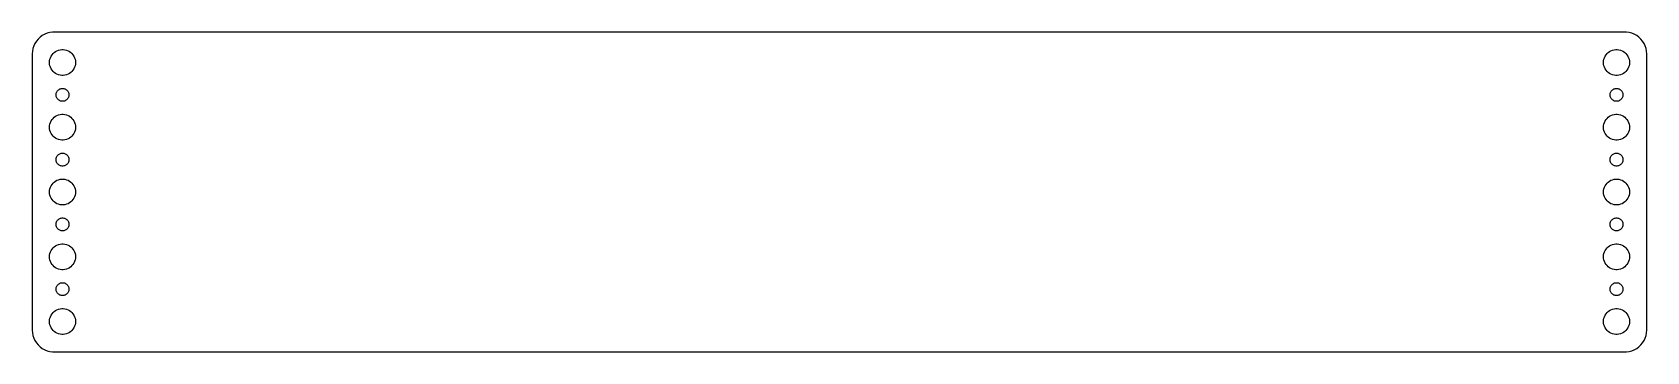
# Model space of a CAD drawing. Header units: metres. Extents: x -187 to 187, y -37 to 37.
import ezdxf

# ---------------------------------------------------------------- set-up
doc = ezdxf.new("R2010")
doc.units = ezdxf.units.M

msp = doc.modelspace()

# ---------------------------------------------------------------- linework, layer by layer
for p, q in [((-186.649, 33.8406), (-186.843, 33.2434)), ((-186.382, 34.4088), (-186.649, 33.8406)), ((-186.045, 34.9389), (-186.382, 34.4088)), ((-185.645, 35.4227), (-186.045, 34.9389)), ((-185.187, 35.8526), (-185.645, 35.4227)), ((-184.679, 36.2216), (-185.187, 35.8526)), ((-184.129, 36.5241), (-184.679, 36.2216)), ((-183.545, 36.7553), (-184.129, 36.5241)), ((-182.937, 36.9114), (-183.545, 36.7553)), ((-182.314, 36.9901), (-182.937, 36.9114)), ((182.314, 36.9901), (-182.314, 36.9901)), ((182.937, 36.9114), (182.314, 36.9901)), ((183.545, 36.7553), (182.937, 36.9114)), ((184.129, 36.5241), (183.545, 36.7553)), ((184.679, 36.2216), (184.129, 36.5241)), ((185.187, 35.8526), (184.679, 36.2216)), ((185.645, 35.4227), (185.187, 35.8526)), ((186.045, 34.9389), (185.645, 35.4227)), ((186.382, 34.4088), (186.045, 34.9389)), ((186.649, 33.8406), (186.382, 34.4088)), ((186.843, 33.2434), (186.649, 33.8406)), ((-186.961, 32.6267), (-187, 32)), ((-187, 32), (-187, -32)), ((-186.843, 33.2434), (-186.961, 32.6267)), ((-183, 30), (-182.976, 30.376)), ((-182.976, 29.624), (-183, 30)), ((-182.976, 30.376), (-182.906, 30.7461)), ((-182.906, 30.7461), (-182.789, 31.1044)), ((-182.789, 31.1044), (-182.629, 31.4453)), ((-182.629, 31.4453), (-182.427, 31.7634)), ((-182.427, 31.7634), (-182.187, 32.0536)), ((-182.187, 32.0536), (-181.912, 32.3115)), ((-181.912, 32.3115), (-181.607, 32.533)), ((-181.607, 32.533), (-181.277, 32.7145)), ((-181.277, 32.7145), (-180.927, 32.8532)), ((-180.927, 32.8532), (-180.562, 32.9469)), ((-180.562, 32.9469), (-180.188, 32.9941)), ((-180.188, 32.9941), (-179.812, 32.9941)), ((-179.812, 32.9941), (-179.438, 32.9469)), ((-179.438, 32.9469), (-179.073, 32.8532)), ((-179.073, 32.8532), (-178.723, 32.7145)), ((-178.723, 32.7145), (-178.393, 32.533)), ((-178.393, 32.533), (-178.088, 32.3115)), ((-178.088, 32.3115), (-177.813, 32.0536)), ((-177.813, 32.0536), (-177.573, 31.7634)), ((-177.573, 31.7634), (-177.371, 31.4453)), ((-177.371, 31.4453), (-177.211, 31.1044)), ((-177.211, 31.1044), (-177.094, 30.7461)), ((-177.094, 30.7461), (-177.024, 30.376)), ((-177.024, 30.376), (-177, 30)), ((-177, 30), (-177.024, 29.624)), ((177, 30), (177.024, 30.376)), ((177.024, 29.624), (177, 30)), ((177.024, 30.376), (177.094, 30.7461)), ((177.094, 30.7461), (177.211, 31.1044)), ((177.211, 31.1044), (177.371, 31.4453)), ((177.371, 31.4453), (177.573, 31.7634)), ((177.573, 31.7634), (177.813, 32.0536)), ((177.813, 32.0536), (178.088, 32.3115)), ((178.088, 32.3115), (178.393, 32.533)), ((178.393, 32.533), (178.723, 32.7145)), ((178.723, 32.7145), (179.073, 32.8532)), ((179.073, 32.8532), (179.438, 32.9469)), ((179.438, 32.9469), (179.812, 32.9941)), ((179.812, 32.9941), (180.188, 32.9941)), ((180.188, 32.9941), (180.562, 32.9469)), ((180.562, 32.9469), (180.927, 32.8532)), ((180.927, 32.8532), (181.277, 32.7145)), ((181.277, 32.7145), (181.607, 32.533)), ((181.607, 32.533), (181.912, 32.3115)), ((181.912, 32.3115), (182.187, 32.0536)), ((182.187, 32.0536), (182.427, 31.7634)), ((182.427, 31.7634), (182.629, 31.4453)), ((182.629, 31.4453), (182.789, 31.1044)), ((182.789, 31.1044), (182.906, 30.7461)), ((182.906, 30.7461), (182.976, 30.376)), ((182.976, 30.376), (183, 30)), ((183, 30), (182.976, 29.624)), ((186.961, 32.6267), (186.843, 33.2434)), ((187, 32), (186.961, 32.6267)), ((187, -32), (187, 32)), ((-182.906, 29.2539), (-182.976, 29.624)), ((-182.789, 28.8956), (-182.906, 29.2539)), ((-182.629, 28.5547), (-182.789, 28.8956)), ((-182.427, 28.2366), (-182.629, 28.5547)), ((-182.187, 27.9464), (-182.427, 28.2366)), ((-181.912, 27.6884), (-182.187, 27.9464)), ((-181.607, 27.467), (-181.912, 27.6884)), ((-181.277, 27.2855), (-181.607, 27.467)), ((-180.927, 27.1468), (-181.277, 27.2855)), ((-180.562, 27.0531), (-180.927, 27.1468)), ((-180.188, 27.0059), (-180.562, 27.0531)), ((-179.812, 27.0059), (-180.188, 27.0059)), ((-179.438, 27.0531), (-179.812, 27.0059)), ((-179.073, 27.1468), (-179.438, 27.0531)), ((-178.723, 27.2855), (-179.073, 27.1468)), ((-178.393, 27.467), (-178.723, 27.2855)), ((-178.088, 27.6884), (-178.393, 27.467)), ((-177.813, 27.9464), (-178.088, 27.6884)), ((-177.573, 28.2366), (-177.813, 27.9464)), ((-177.371, 28.5547), (-177.573, 28.2366)), ((-177.211, 28.8956), (-177.371, 28.5547)), ((-177.094, 29.2539), (-177.211, 28.8956)), ((-177.024, 29.624), (-177.094, 29.2539)), ((177.094, 29.2539), (177.024, 29.624)), ((177.211, 28.8956), (177.094, 29.2539)), ((177.371, 28.5547), (177.211, 28.8956)), ((177.573, 28.2366), (177.371, 28.5547)), ((177.813, 27.9464), (177.573, 28.2366)), ((178.088, 27.6884), (177.813, 27.9464)), ((178.393, 27.467), (178.088, 27.6884)), ((178.723, 27.2855), (178.393, 27.467)), ((179.073, 27.1468), (178.723, 27.2855)), ((179.438, 27.0531), (179.073, 27.1468)), ((179.812, 27.0059), (179.438, 27.0531)), ((180.188, 27.0059), (179.812, 27.0059)), ((180.562, 27.0531), (180.188, 27.0059)), ((180.927, 27.1468), (180.562, 27.0531)), ((181.277, 27.2855), (180.927, 27.1468)), ((181.607, 27.467), (181.277, 27.2855)), ((181.912, 27.6884), (181.607, 27.467)), ((182.187, 27.9464), (181.912, 27.6884)), ((182.427, 28.2366), (182.187, 27.9464)), ((182.629, 28.5547), (182.427, 28.2366)), ((182.789, 28.8956), (182.629, 28.5547)), ((182.906, 29.2539), (182.789, 28.8956)), ((182.976, 29.624), (182.906, 29.2539)), ((-181.5, 22.5), (-181.488, 22.688)), ((-181.488, 22.312), (-181.5, 22.5)), ((-181.488, 22.688), (-181.453, 22.873)), ((-181.453, 22.873), (-181.395, 23.0522)), ((-181.395, 23.0522), (-181.314, 23.2226)), ((-181.314, 23.2226), (-181.214, 23.3817)), ((-181.214, 23.3817), (-181.093, 23.5268)), ((-181.093, 23.5268), (-180.956, 23.6558)), ((-180.956, 23.6558), (-180.804, 23.7665)), ((-180.804, 23.7665), (-180.639, 23.8572)), ((-180.639, 23.8572), (-180.464, 23.9266)), ((-180.464, 23.9266), (-180.281, 23.9734)), ((-180.281, 23.9734), (-180.094, 23.997)), ((-180.094, 23.997), (-179.906, 23.997)), ((-179.906, 23.997), (-179.719, 23.9734)), ((-179.719, 23.9734), (-179.536, 23.9266)), ((-179.536, 23.9266), (-179.361, 23.8572)), ((-179.361, 23.8572), (-179.196, 23.7665)), ((-179.196, 23.7665), (-179.044, 23.6558)), ((-179.044, 23.6558), (-178.907, 23.5268)), ((-178.907, 23.5268), (-178.786, 23.3817)), ((-178.786, 23.3817), (-178.686, 23.2226)), ((-178.686, 23.2226), (-178.605, 23.0522)), ((-178.605, 23.0522), (-178.547, 22.873)), ((-178.547, 22.873), (-178.512, 22.688)), ((-178.512, 22.688), (-178.5, 22.5)), ((-178.5, 22.5), (-178.512, 22.312)), ((178.5, 22.5), (178.512, 22.688)), ((178.512, 22.312), (178.5, 22.5)), ((178.512, 22.688), (178.547, 22.873)), ((178.547, 22.873), (178.605, 23.0522)), ((178.605, 23.0522), (178.686, 23.2226)), ((178.686, 23.2226), (178.786, 23.3817)), ((178.786, 23.3817), (178.907, 23.5268)), ((178.907, 23.5268), (179.044, 23.6558)), ((179.044, 23.6558), (179.196, 23.7665)), ((179.196, 23.7665), (179.361, 23.8572)), ((179.361, 23.8572), (179.536, 23.9266)), ((179.536, 23.9266), (179.719, 23.9734)), ((179.719, 23.9734), (179.906, 23.997)), ((179.906, 23.997), (180.094, 23.997)), ((180.094, 23.997), (180.281, 23.9734)), ((180.281, 23.9734), (180.464, 23.9266)), ((180.464, 23.9266), (180.639, 23.8572)), ((180.639, 23.8572), (180.804, 23.7665)), ((180.804, 23.7665), (180.956, 23.6558)), ((180.956, 23.6558), (181.093, 23.5268)), ((181.093, 23.5268), (181.214, 23.3817)), ((181.214, 23.3817), (181.314, 23.2226)), ((181.314, 23.2226), (181.395, 23.0522)), ((181.395, 23.0522), (181.453, 22.873)), ((181.453, 22.873), (181.488, 22.688)), ((181.488, 22.688), (181.5, 22.5)), ((181.5, 22.5), (181.488, 22.312)), ((-181.453, 22.127), (-181.488, 22.312)), ((-181.395, 21.9478), (-181.453, 22.127)), ((-181.314, 21.7774), (-181.395, 21.9478)), ((-181.214, 21.6183), (-181.314, 21.7774)), ((-181.093, 21.4732), (-181.214, 21.6183)), ((-180.956, 21.3442), (-181.093, 21.4732)), ((-180.804, 21.2335), (-180.956, 21.3442)), ((-180.639, 21.1427), (-180.804, 21.2335)), ((-180.464, 21.0734), (-180.639, 21.1427)), ((-180.281, 21.0266), (-180.464, 21.0734)), ((-180.094, 21.003), (-180.281, 21.0266)), ((-179.906, 21.003), (-180.094, 21.003)), ((-179.719, 21.0266), (-179.906, 21.003)), ((-179.536, 21.0734), (-179.719, 21.0266)), ((-179.361, 21.1427), (-179.536, 21.0734)), ((-179.196, 21.2335), (-179.361, 21.1427)), ((-179.044, 21.3442), (-179.196, 21.2335)), ((-178.907, 21.4732), (-179.044, 21.3442)), ((-178.786, 21.6183), (-178.907, 21.4732)), ((-178.686, 21.7774), (-178.786, 21.6183)), ((-178.605, 21.9478), (-178.686, 21.7774)), ((-178.547, 22.127), (-178.605, 21.9478)), ((-178.512, 22.312), (-178.547, 22.127)), ((178.547, 22.127), (178.512, 22.312)), ((178.605, 21.9478), (178.547, 22.127)), ((178.686, 21.7774), (178.605, 21.9478)), ((178.786, 21.6183), (178.686, 21.7774)), ((178.907, 21.4732), (178.786, 21.6183)), ((179.044, 21.3442), (178.907, 21.4732)), ((179.196, 21.2335), (179.044, 21.3442)), ((179.361, 21.1427), (179.196, 21.2335)), ((179.536, 21.0734), (179.361, 21.1427)), ((179.719, 21.0266), (179.536, 21.0734)), ((179.906, 21.003), (179.719, 21.0266)), ((180.094, 21.003), (179.906, 21.003)), ((180.281, 21.0266), (180.094, 21.003)), ((180.464, 21.0734), (180.281, 21.0266)), ((180.639, 21.1427), (180.464, 21.0734)), ((180.804, 21.2335), (180.639, 21.1427)), ((180.956, 21.3442), (180.804, 21.2335)), ((181.093, 21.4732), (180.956, 21.3442)), ((181.214, 21.6183), (181.093, 21.4732)), ((181.314, 21.7774), (181.214, 21.6183)), ((181.395, 21.9478), (181.314, 21.7774)), ((181.453, 22.127), (181.395, 21.9478)), ((181.488, 22.312), (181.453, 22.127)), ((-183, 15), (-182.976, 15.376)), ((-182.976, 14.624), (-183, 15)), ((-182.976, 15.376), (-182.906, 15.7461)), ((-182.906, 15.7461), (-182.789, 16.1044)), ((-182.789, 16.1044), (-182.629, 16.4453)), ((-182.629, 16.4453), (-182.427, 16.7634)), ((-182.427, 16.7634), (-182.187, 17.0536)), ((-182.187, 17.0536), (-181.912, 17.3115)), ((-181.912, 17.3115), (-181.607, 17.533)), ((-181.607, 17.533), (-181.277, 17.7145)), ((-181.277, 17.7145), (-180.927, 17.8532)), ((-180.927, 17.8532), (-180.562, 17.9469)), ((-180.562, 17.9469), (-180.188, 17.9941)), ((-180.188, 17.9941), (-179.812, 17.9941)), ((-179.812, 17.9941), (-179.438, 17.9469)), ((-179.438, 17.9469), (-179.073, 17.8532)), ((-179.073, 17.8532), (-178.723, 17.7145)), ((-178.723, 17.7145), (-178.393, 17.533)), ((-178.393, 17.533), (-178.088, 17.3115)), ((-178.088, 17.3115), (-177.813, 17.0536)), ((-177.813, 17.0536), (-177.573, 16.7634)), ((-177.573, 16.7634), (-177.371, 16.4453)), ((-177.371, 16.4453), (-177.211, 16.1044)), ((-177.211, 16.1044), (-177.094, 15.7461)), ((-177.094, 15.7461), (-177.024, 15.376)), ((-177.024, 15.376), (-177, 15)), ((-177, 15), (-177.024, 14.624)), ((177, 15), (177.024, 15.376)), ((177.024, 14.624), (177, 15)), ((177.024, 15.376), (177.094, 15.7461)), ((177.094, 15.7461), (177.211, 16.1044)), ((177.211, 16.1044), (177.371, 16.4453)), ((177.371, 16.4453), (177.573, 16.7634)), ((177.573, 16.7634), (177.813, 17.0536)), ((177.813, 17.0536), (178.088, 17.3115)), ((178.088, 17.3115), (178.393, 17.533)), ((178.393, 17.533), (178.723, 17.7145)), ((178.723, 17.7145), (179.073, 17.8532)), ((179.073, 17.8532), (179.438, 17.9469)), ((179.438, 17.9469), (179.812, 17.9941)), ((179.812, 17.9941), (180.188, 17.9941)), ((180.188, 17.9941), (180.562, 17.9469)), ((180.562, 17.9469), (180.927, 17.8532)), ((180.927, 17.8532), (181.277, 17.7145)), ((181.277, 17.7145), (181.607, 17.533)), ((181.607, 17.533), (181.912, 17.3115)), ((181.912, 17.3115), (182.187, 17.0536)), ((182.187, 17.0536), (182.427, 16.7634)), ((182.427, 16.7634), (182.629, 16.4453)), ((182.629, 16.4453), (182.789, 16.1044)), ((182.789, 16.1044), (182.906, 15.7461)), ((182.906, 15.7461), (182.976, 15.376)), ((182.976, 15.376), (183, 15)), ((183, 15), (182.976, 14.624)), ((-182.906, 14.2539), (-182.976, 14.624)), ((-182.789, 13.8956), (-182.906, 14.2539)), ((-182.629, 13.5547), (-182.789, 13.8956)), ((-182.427, 13.2366), (-182.629, 13.5547)), ((-182.187, 12.9464), (-182.427, 13.2366)), ((-181.912, 12.6884), (-182.187, 12.9464)), ((-181.607, 12.467), (-181.912, 12.6884)), ((-181.277, 12.2855), (-181.607, 12.467)), ((-180.927, 12.1468), (-181.277, 12.2855)), ((-180.562, 12.0531), (-180.927, 12.1468)), ((-180.188, 12.0059), (-180.562, 12.0531)), ((-179.812, 12.0059), (-180.188, 12.0059)), ((-179.438, 12.0531), (-179.812, 12.0059)), ((-179.073, 12.1468), (-179.438, 12.0531)), ((-178.723, 12.2855), (-179.073, 12.1468)), ((-178.393, 12.467), (-178.723, 12.2855)), ((-178.088, 12.6884), (-178.393, 12.467)), ((-177.813, 12.9464), (-178.088, 12.6884)), ((-177.573, 13.2366), (-177.813, 12.9464)), ((-177.371, 13.5547), (-177.573, 13.2366)), ((-177.211, 13.8956), (-177.371, 13.5547)), ((-177.094, 14.2539), (-177.211, 13.8956)), ((-177.024, 14.624), (-177.094, 14.2539)), ((177.094, 14.2539), (177.024, 14.624)), ((177.211, 13.8956), (177.094, 14.2539)), ((177.371, 13.5547), (177.211, 13.8956)), ((177.573, 13.2366), (177.371, 13.5547)), ((177.813, 12.9464), (177.573, 13.2366)), ((178.088, 12.6884), (177.813, 12.9464)), ((178.393, 12.467), (178.088, 12.6884)), ((178.723, 12.2855), (178.393, 12.467)), ((179.073, 12.1468), (178.723, 12.2855)), ((179.438, 12.0531), (179.073, 12.1468)), ((179.812, 12.0059), (179.438, 12.0531)), ((180.188, 12.0059), (179.812, 12.0059)), ((180.562, 12.0531), (180.188, 12.0059)), ((180.927, 12.1468), (180.562, 12.0531)), ((181.277, 12.2855), (180.927, 12.1468)), ((181.607, 12.467), (181.277, 12.2855)), ((181.912, 12.6884), (181.607, 12.467)), ((182.187, 12.9464), (181.912, 12.6884)), ((182.427, 13.2366), (182.187, 12.9464)), ((182.629, 13.5547), (182.427, 13.2366)), ((182.789, 13.8956), (182.629, 13.5547)), ((182.906, 14.2539), (182.789, 13.8956)), ((182.976, 14.624), (182.906, 14.2539)), ((-181.5, 7.5), (-181.488, 7.68799)), ((-181.488, 7.312), (-181.5, 7.5)), ((-181.488, 7.68799), (-181.453, 7.87303)), ((-181.453, 7.87303), (-181.395, 8.05219)), ((-181.395, 8.05219), (-181.314, 8.22263)), ((-181.314, 8.22263), (-181.214, 8.38167)), ((-181.214, 8.38167), (-181.093, 8.52681)), ((-181.093, 8.52681), (-180.956, 8.65576)), ((-180.956, 8.65576), (-180.804, 8.76648)), ((-180.804, 8.76648), (-180.639, 8.85724)), ((-180.639, 8.85724), (-180.464, 8.92657)), ((-180.464, 8.92657), (-180.281, 8.97342)), ((-180.281, 8.97342), (-180.094, 8.99704)), ((-180.094, 8.99704), (-179.906, 8.99704)), ((-179.906, 8.99704), (-179.719, 8.97342)), ((-179.719, 8.97342), (-179.536, 8.92657)), ((-179.536, 8.92657), (-179.361, 8.85724)), ((-179.361, 8.85724), (-179.196, 8.76648)), ((-179.196, 8.76648), (-179.044, 8.65576)), ((-179.044, 8.65576), (-178.907, 8.52681)), ((-178.907, 8.52681), (-178.786, 8.38167)), ((-178.786, 8.38167), (-178.686, 8.22263)), ((-178.686, 8.22263), (-178.605, 8.05219)), ((-178.605, 8.05219), (-178.547, 7.87303)), ((-178.547, 7.87303), (-178.512, 7.68799)), ((-178.512, 7.68799), (-178.5, 7.5)), ((-178.5, 7.5), (-178.512, 7.312)), ((178.5, 7.5), (178.512, 7.68799)), ((178.512, 7.312), (178.5, 7.5)), ((178.512, 7.68799), (178.547, 7.87303)), ((178.547, 7.87303), (178.605, 8.05219)), ((178.605, 8.05219), (178.686, 8.22263)), ((178.686, 8.22263), (178.786, 8.38167)), ((178.786, 8.38167), (178.907, 8.52681)), ((178.907, 8.52681), (179.044, 8.65576)), ((179.044, 8.65576), (179.196, 8.76648)), ((179.196, 8.76648), (179.361, 8.85724)), ((179.361, 8.85724), (179.536, 8.92657)), ((179.536, 8.92657), (179.719, 8.97342)), ((179.719, 8.97342), (179.906, 8.99704)), ((179.906, 8.99704), (180.094, 8.99704)), ((180.094, 8.99704), (180.281, 8.97342)), ((180.281, 8.97342), (180.464, 8.92657)), ((180.464, 8.92657), (180.639, 8.85724)), ((180.639, 8.85724), (180.804, 8.76648)), ((180.804, 8.76648), (180.956, 8.65576)), ((180.956, 8.65576), (181.093, 8.52681)), ((181.093, 8.52681), (181.214, 8.38167)), ((181.214, 8.38167), (181.314, 8.22263)), ((181.314, 8.22263), (181.395, 8.05219)), ((181.395, 8.05219), (181.453, 7.87303)), ((181.453, 7.87303), (181.488, 7.68799)), ((181.488, 7.68799), (181.5, 7.5)), ((181.5, 7.5), (181.488, 7.312)), ((-181.453, 7.12695), (-181.488, 7.312)), ((-181.395, 6.9478), (-181.453, 7.12695)), ((-181.314, 6.77736), (-181.395, 6.9478)), ((-181.214, 6.61832), (-181.314, 6.77736)), ((-181.093, 6.47318), (-181.214, 6.61832)), ((-180.956, 6.34422), (-181.093, 6.47318)), ((-180.804, 6.23351), (-180.956, 6.34422)), ((-180.639, 6.14275), (-180.804, 6.23351)), ((-180.464, 6.07341), (-180.639, 6.14275)), ((-180.281, 6.02657), (-180.464, 6.07341)), ((-180.094, 6.00294), (-180.281, 6.02657)), ((-179.906, 6.00294), (-180.094, 6.00294)), ((-179.719, 6.02657), (-179.906, 6.00294)), ((-179.536, 6.07341), (-179.719, 6.02657)), ((-179.361, 6.14275), (-179.536, 6.07341)), ((-179.196, 6.23351), (-179.361, 6.14275)), ((-179.044, 6.34422), (-179.196, 6.23351)), ((-178.907, 6.47318), (-179.044, 6.34422)), ((-178.786, 6.61832), (-178.907, 6.47318)), ((-178.686, 6.77736), (-178.786, 6.61832)), ((-178.605, 6.9478), (-178.686, 6.77736)), ((-178.547, 7.12695), (-178.605, 6.9478)), ((-178.512, 7.312), (-178.547, 7.12695)), ((178.547, 7.12695), (178.512, 7.312)), ((178.605, 6.9478), (178.547, 7.12695)), ((178.686, 6.77736), (178.605, 6.9478)), ((178.786, 6.61832), (178.686, 6.77736)), ((178.907, 6.47318), (178.786, 6.61832)), ((179.044, 6.34422), (178.907, 6.47318)), ((179.196, 6.23351), (179.044, 6.34422)), ((179.361, 6.14275), (179.196, 6.23351)), ((179.536, 6.07341), (179.361, 6.14275)), ((179.719, 6.02657), (179.536, 6.07341)), ((179.906, 6.00294), (179.719, 6.02657)), ((180.094, 6.00294), (179.906, 6.00294)), ((180.281, 6.02657), (180.094, 6.00294)), ((180.464, 6.07341), (180.281, 6.02657)), ((180.639, 6.14275), (180.464, 6.07341)), ((180.804, 6.23351), (180.639, 6.14275)), ((180.956, 6.34422), (180.804, 6.23351)), ((181.093, 6.47318), (180.956, 6.34422)), ((181.214, 6.61832), (181.093, 6.47318)), ((181.314, 6.77736), (181.214, 6.61832)), ((181.395, 6.9478), (181.314, 6.77736)), ((181.453, 7.12695), (181.395, 6.9478)), ((181.488, 7.312), (181.453, 7.12695)), ((-183, 0), (-182.976, 0.37599)), ((-182.976, -0.37599), (-183, 0)), ((-182.976, 0.37599), (-182.906, 0.74606)), ((-182.906, 0.74606), (-182.789, 1.10437)), ((-182.789, 1.10437), (-182.629, 1.44525)), ((-182.629, 1.44525), (-182.427, 1.76335)), ((-182.427, 1.76335), (-182.187, 2.05363)), ((-182.187, 2.05363), (-181.912, 2.31154)), ((-181.912, 2.31154), (-181.607, 2.53297)), ((-181.607, 2.53297), (-181.277, 2.71448)), ((-181.277, 2.71448), (-180.927, 2.85316)), ((-180.927, 2.85316), (-180.562, 2.94685)), ((-180.562, 2.94685), (-180.188, 2.99408)), ((-180.188, 2.99408), (-179.812, 2.99408)), ((-179.812, 2.99408), (-179.438, 2.94685)), ((-179.438, 2.94685), (-179.073, 2.85316)), ((-179.073, 2.85316), (-178.723, 2.71448)), ((-178.723, 2.71448), (-178.393, 2.53297)), ((-178.393, 2.53297), (-178.088, 2.31154)), ((-178.088, 2.31154), (-177.813, 2.05363)), ((-177.813, 2.05363), (-177.573, 1.76335)), ((-177.573, 1.76335), (-177.371, 1.44525)), ((-177.371, 1.44525), (-177.211, 1.10437)), ((-177.211, 1.10437), (-177.094, 0.74606)), ((-177.094, 0.74606), (-177.024, 0.37599)), ((-177.024, 0.37599), (-177, 0)), ((-177, 0), (-177.024, -0.37599)), ((177, 0), (177.024, 0.37599)), ((177.024, -0.37599), (177, 0)), ((177.024, 0.37599), (177.094, 0.74606)), ((177.094, 0.74606), (177.211, 1.10437)), ((177.211, 1.10437), (177.371, 1.44525)), ((177.371, 1.44525), (177.573, 1.76335)), ((177.573, 1.76335), (177.813, 2.05363)), ((177.813, 2.05363), (178.088, 2.31154)), ((178.088, 2.31154), (178.393, 2.53297)), ((178.393, 2.53297), (178.723, 2.71448)), ((178.723, 2.71448), (179.073, 2.85316)), ((179.073, 2.85316), (179.438, 2.94685)), ((179.438, 2.94685), (179.812, 2.99408)), ((179.812, 2.99408), (180.188, 2.99408)), ((180.188, 2.99408), (180.562, 2.94685)), ((180.562, 2.94685), (180.927, 2.85316)), ((180.927, 2.85316), (181.277, 2.71448)), ((181.277, 2.71448), (181.607, 2.53297)), ((181.607, 2.53297), (181.912, 2.31154)), ((181.912, 2.31154), (182.187, 2.05363)), ((182.187, 2.05363), (182.427, 1.76335)), ((182.427, 1.76335), (182.629, 1.44525)), ((182.629, 1.44525), (182.789, 1.10437)), ((182.789, 1.10437), (182.906, 0.74606)), ((182.906, 0.74606), (182.976, 0.37599)), ((182.976, 0.37599), (183, 0)), ((183, 0), (182.976, -0.37599)), ((-182.906, -0.74606), (-182.976, -0.37599)), ((-182.789, -1.10437), (-182.906, -0.74606)), ((-182.629, -1.44525), (-182.789, -1.10437)), ((-182.427, -1.76335), (-182.629, -1.44525)), ((-182.187, -2.05363), (-182.427, -1.76335)), ((-181.912, -2.31154), (-182.187, -2.05363)), ((-181.607, -2.53297), (-181.912, -2.31154)), ((-181.277, -2.71448), (-181.607, -2.53297)), ((-180.927, -2.85316), (-181.277, -2.71448)), ((-180.562, -2.94685), (-180.927, -2.85316)), ((-180.188, -2.99408), (-180.562, -2.94685)), ((-179.812, -2.99408), (-180.188, -2.99408)), ((-179.438, -2.94685), (-179.812, -2.99408)), ((-179.073, -2.85316), (-179.438, -2.94685)), ((-178.723, -2.71448), (-179.073, -2.85316)), ((-178.393, -2.53297), (-178.723, -2.71448)), ((-178.088, -2.31154), (-178.393, -2.53297)), ((-177.813, -2.05363), (-178.088, -2.31154)), ((-177.573, -1.76335), (-177.813, -2.05363)), ((-177.371, -1.44525), (-177.573, -1.76335)), ((-177.211, -1.10437), (-177.371, -1.44525)), ((-177.094, -0.74606), (-177.211, -1.10437)), ((-177.024, -0.37599), (-177.094, -0.74606)), ((177.094, -0.74606), (177.024, -0.37599)), ((177.211, -1.10437), (177.094, -0.74606)), ((177.371, -1.44525), (177.211, -1.10437)), ((177.573, -1.76335), (177.371, -1.44525)), ((177.813, -2.05363), (177.573, -1.76335)), ((178.088, -2.31154), (177.813, -2.05363)), ((178.393, -2.53297), (178.088, -2.31154)), ((178.723, -2.71448), (178.393, -2.53297)), ((179.073, -2.85316), (178.723, -2.71448)), ((179.438, -2.94685), (179.073, -2.85316)), ((179.812, -2.99408), (179.438, -2.94685)), ((180.188, -2.99408), (179.812, -2.99408)), ((180.562, -2.94685), (180.188, -2.99408)), ((180.927, -2.85316), (180.562, -2.94685)), ((181.277, -2.71448), (180.927, -2.85316)), ((181.607, -2.53297), (181.277, -2.71448)), ((181.912, -2.31154), (181.607, -2.53297)), ((182.187, -2.05363), (181.912, -2.31154)), ((182.427, -1.76335), (182.187, -2.05363)), ((182.629, -1.44525), (182.427, -1.76335)), ((182.789, -1.10437), (182.629, -1.44525)), ((182.906, -0.74606), (182.789, -1.10437)), ((182.976, -0.37599), (182.906, -0.74606)), ((-181.5, -7.5), (-181.488, -7.312)), ((-181.488, -7.312), (-181.453, -7.12695)), ((-181.453, -7.12695), (-181.395, -6.9478)), ((-181.395, -6.9478), (-181.314, -6.77736)), ((-181.314, -6.77736), (-181.214, -6.61832)), ((-181.214, -6.61832), (-181.093, -6.47318)), ((-181.093, -6.47318), (-180.956, -6.34422)), ((-180.956, -6.34422), (-180.804, -6.23351)), ((-180.804, -6.23351), (-180.639, -6.14275)), ((-180.639, -6.14275), (-180.464, -6.07341)), ((-180.464, -6.07341), (-180.281, -6.02657)), ((-180.281, -6.02657), (-180.094, -6.00294)), ((-180.094, -6.00294), (-179.906, -6.00294)), ((-179.906, -6.00294), (-179.719, -6.02657)), ((-179.719, -6.02657), (-179.536, -6.07341)), ((-179.536, -6.07341), (-179.361, -6.14275)), ((-179.361, -6.14275), (-179.196, -6.23351)), ((-179.196, -6.23351), (-179.044, -6.34422)), ((-179.044, -6.34422), (-178.907, -6.47318)), ((-178.907, -6.47318), (-178.786, -6.61832)), ((-178.786, -6.61832), (-178.686, -6.77736)), ((-178.686, -6.77736), (-178.605, -6.9478)), ((-178.605, -6.9478), (-178.547, -7.12695)), ((-178.547, -7.12695), (-178.512, -7.312)), ((-178.512, -7.312), (-178.5, -7.5)), ((178.5, -7.5), (178.512, -7.312)), ((178.512, -7.312), (178.547, -7.12695)), ((178.547, -7.12695), (178.605, -6.9478)), ((178.605, -6.9478), (178.686, -6.77736)), ((178.686, -6.77736), (178.786, -6.61832)), ((178.786, -6.61832), (178.907, -6.47318)), ((178.907, -6.47318), (179.044, -6.34422)), ((179.044, -6.34422), (179.196, -6.23351)), ((179.196, -6.23351), (179.361, -6.14275)), ((179.361, -6.14275), (179.536, -6.07341)), ((179.536, -6.07341), (179.719, -6.02657)), ((179.719, -6.02657), (179.906, -6.00294)), ((179.906, -6.00294), (180.094, -6.00294)), ((180.094, -6.00294), (180.281, -6.02657)), ((180.281, -6.02657), (180.464, -6.07341)), ((180.464, -6.07341), (180.639, -6.14275)), ((180.639, -6.14275), (180.804, -6.23351)), ((180.804, -6.23351), (180.956, -6.34422)), ((180.956, -6.34422), (181.093, -6.47318)), ((181.093, -6.47318), (181.214, -6.61832)), ((181.214, -6.61832), (181.314, -6.77736)), ((181.314, -6.77736), (181.395, -6.9478)), ((181.395, -6.9478), (181.453, -7.12695)), ((181.453, -7.12695), (181.488, -7.312)), ((181.488, -7.312), (181.5, -7.5)), ((-181.488, -7.68799), (-181.5, -7.5)), ((-181.453, -7.87303), (-181.488, -7.68799)), ((-181.395, -8.05219), (-181.453, -7.87303)), ((-181.314, -8.22263), (-181.395, -8.05219)), ((-181.214, -8.38167), (-181.314, -8.22263)), ((-181.093, -8.52681), (-181.214, -8.38167)), ((-180.956, -8.65576), (-181.093, -8.52681)), ((-180.804, -8.76648), (-180.956, -8.65576)), ((-180.639, -8.85724), (-180.804, -8.76648)), ((-180.464, -8.92657), (-180.639, -8.85724)), ((-180.281, -8.97342), (-180.464, -8.92657)), ((-180.094, -8.99704), (-180.281, -8.97342)), ((-179.906, -8.99704), (-180.094, -8.99704)), ((-179.719, -8.97342), (-179.906, -8.99704)), ((-179.536, -8.92657), (-179.719, -8.97342)), ((-179.361, -8.85724), (-179.536, -8.92657)), ((-179.196, -8.76648), (-179.361, -8.85724)), ((-179.044, -8.65576), (-179.196, -8.76648)), ((-178.907, -8.52681), (-179.044, -8.65576)), ((-178.786, -8.38167), (-178.907, -8.52681)), ((-178.686, -8.22263), (-178.786, -8.38167)), ((-178.605, -8.05219), (-178.686, -8.22263)), ((-178.547, -7.87303), (-178.605, -8.05219)), ((-178.512, -7.68799), (-178.547, -7.87303)), ((-178.5, -7.5), (-178.512, -7.68799)), ((178.512, -7.68799), (178.5, -7.5)), ((178.547, -7.87303), (178.512, -7.68799)), ((178.605, -8.05219), (178.547, -7.87303)), ((178.686, -8.22263), (178.605, -8.05219)), ((178.786, -8.38167), (178.686, -8.22263)), ((178.907, -8.52681), (178.786, -8.38167)), ((179.044, -8.65576), (178.907, -8.52681)), ((179.196, -8.76648), (179.044, -8.65576)), ((179.361, -8.85724), (179.196, -8.76648)), ((179.536, -8.92657), (179.361, -8.85724)), ((179.719, -8.97342), (179.536, -8.92657)), ((179.906, -8.99704), (179.719, -8.97342)), ((180.094, -8.99704), (179.906, -8.99704)), ((180.281, -8.97342), (180.094, -8.99704)), ((180.464, -8.92657), (180.281, -8.97342)), ((180.639, -8.85724), (180.464, -8.92657)), ((180.804, -8.76648), (180.639, -8.85724)), ((180.956, -8.65576), (180.804, -8.76648)), ((181.093, -8.52681), (180.956, -8.65576)), ((181.214, -8.38167), (181.093, -8.52681)), ((181.314, -8.22263), (181.214, -8.38167)), ((181.395, -8.05219), (181.314, -8.22263)), ((181.453, -7.87303), (181.395, -8.05219)), ((181.488, -7.68799), (181.453, -7.87303)), ((181.5, -7.5), (181.488, -7.68799)), ((-183, -15), (-182.976, -14.624)), ((-182.976, -14.624), (-182.906, -14.2539)), ((-182.906, -14.2539), (-182.789, -13.8956)), ((-182.789, -13.8956), (-182.629, -13.5547)), ((-182.629, -13.5547), (-182.427, -13.2366)), ((-182.427, -13.2366), (-182.187, -12.9464)), ((-182.187, -12.9464), (-181.912, -12.6884)), ((-181.912, -12.6884), (-181.607, -12.467)), ((-181.607, -12.467), (-181.277, -12.2855)), ((-181.277, -12.2855), (-180.927, -12.1468)), ((-180.927, -12.1468), (-180.562, -12.0531)), ((-180.562, -12.0531), (-180.188, -12.0059)), ((-180.188, -12.0059), (-179.812, -12.0059)), ((-179.812, -12.0059), (-179.438, -12.0531)), ((-179.438, -12.0531), (-179.073, -12.1468)), ((-179.073, -12.1468), (-178.723, -12.2855)), ((-178.723, -12.2855), (-178.393, -12.467)), ((-178.393, -12.467), (-178.088, -12.6884)), ((-178.088, -12.6884), (-177.813, -12.9464)), ((-177.813, -12.9464), (-177.573, -13.2366)), ((-177.573, -13.2366), (-177.371, -13.5547)), ((-177.371, -13.5547), (-177.211, -13.8956)), ((-177.211, -13.8956), (-177.094, -14.2539)), ((-177.094, -14.2539), (-177.024, -14.624)), ((-177.024, -14.624), (-177, -15)), ((177, -15), (177.024, -14.624)), ((177.024, -14.624), (177.094, -14.2539)), ((177.094, -14.2539), (177.211, -13.8956)), ((177.211, -13.8956), (177.371, -13.5547)), ((177.371, -13.5547), (177.573, -13.2366)), ((177.573, -13.2366), (177.813, -12.9464)), ((177.813, -12.9464), (178.088, -12.6884)), ((178.088, -12.6884), (178.393, -12.467)), ((178.393, -12.467), (178.723, -12.2855)), ((178.723, -12.2855), (179.073, -12.1468)), ((179.073, -12.1468), (179.438, -12.0531)), ((179.438, -12.0531), (179.812, -12.0059)), ((179.812, -12.0059), (180.188, -12.0059)), ((180.188, -12.0059), (180.562, -12.0531)), ((180.562, -12.0531), (180.927, -12.1468)), ((180.927, -12.1468), (181.277, -12.2855)), ((181.277, -12.2855), (181.607, -12.467)), ((181.607, -12.467), (181.912, -12.6884)), ((181.912, -12.6884), (182.187, -12.9464)), ((182.187, -12.9464), (182.427, -13.2366)), ((182.427, -13.2366), (182.629, -13.5547)), ((182.629, -13.5547), (182.789, -13.8956)), ((182.789, -13.8956), (182.906, -14.2539)), ((182.906, -14.2539), (182.976, -14.624)), ((182.976, -14.624), (183, -15)), ((-182.976, -15.376), (-183, -15)), ((-182.906, -15.7461), (-182.976, -15.376)), ((-182.789, -16.1044), (-182.906, -15.7461)), ((-182.629, -16.4453), (-182.789, -16.1044)), ((-182.427, -16.7634), (-182.629, -16.4453)), ((-182.187, -17.0536), (-182.427, -16.7634)), ((-181.912, -17.3115), (-182.187, -17.0536)), ((-181.607, -17.533), (-181.912, -17.3115)), ((-181.277, -17.7145), (-181.607, -17.533)), ((-180.927, -17.8532), (-181.277, -17.7145)), ((-180.562, -17.9469), (-180.927, -17.8532)), ((-180.188, -17.9941), (-180.562, -17.9469)), ((-179.812, -17.9941), (-180.188, -17.9941)), ((-179.438, -17.9469), (-179.812, -17.9941)), ((-179.073, -17.8532), (-179.438, -17.9469)), ((-178.723, -17.7145), (-179.073, -17.8532)), ((-178.393, -17.533), (-178.723, -17.7145)), ((-178.088, -17.3115), (-178.393, -17.533)), ((-177.813, -17.0536), (-178.088, -17.3115)), ((-177.573, -16.7634), (-177.813, -17.0536)), ((-177.371, -16.4453), (-177.573, -16.7634)), ((-177.211, -16.1044), (-177.371, -16.4453)), ((-177.094, -15.7461), (-177.211, -16.1044)), ((-177.024, -15.376), (-177.094, -15.7461)), ((-177, -15), (-177.024, -15.376)), ((177.024, -15.376), (177, -15)), ((177.094, -15.7461), (177.024, -15.376)), ((177.211, -16.1044), (177.094, -15.7461)), ((177.371, -16.4453), (177.211, -16.1044)), ((177.573, -16.7634), (177.371, -16.4453)), ((177.813, -17.0536), (177.573, -16.7634)), ((178.088, -17.3115), (177.813, -17.0536)), ((178.393, -17.533), (178.088, -17.3115)), ((178.723, -17.7145), (178.393, -17.533)), ((179.073, -17.8532), (178.723, -17.7145)), ((179.438, -17.9469), (179.073, -17.8532)), ((179.812, -17.9941), (179.438, -17.9469)), ((180.188, -17.9941), (179.812, -17.9941)), ((180.562, -17.9469), (180.188, -17.9941)), ((180.927, -17.8532), (180.562, -17.9469)), ((181.277, -17.7145), (180.927, -17.8532)), ((181.607, -17.533), (181.277, -17.7145)), ((181.912, -17.3115), (181.607, -17.533)), ((182.187, -17.0536), (181.912, -17.3115)), ((182.427, -16.7634), (182.187, -17.0536)), ((182.629, -16.4453), (182.427, -16.7634)), ((182.789, -16.1044), (182.629, -16.4453)), ((182.906, -15.7461), (182.789, -16.1044)), ((182.976, -15.376), (182.906, -15.7461)), ((183, -15), (182.976, -15.376)), ((-181.5, -22.5), (-181.488, -22.312)), ((-181.488, -22.312), (-181.453, -22.127)), ((-181.453, -22.127), (-181.395, -21.9478)), ((-181.395, -21.9478), (-181.314, -21.7774)), ((-181.314, -21.7774), (-181.214, -21.6183)), ((-181.214, -21.6183), (-181.093, -21.4732)), ((-181.093, -21.4732), (-180.956, -21.3442)), ((-180.956, -21.3442), (-180.804, -21.2335)), ((-180.804, -21.2335), (-180.639, -21.1427)), ((-180.639, -21.1427), (-180.464, -21.0734)), ((-180.464, -21.0734), (-180.281, -21.0266)), ((-180.281, -21.0266), (-180.094, -21.003)), ((-180.094, -21.003), (-179.906, -21.003)), ((-179.906, -21.003), (-179.719, -21.0266)), ((-179.719, -21.0266), (-179.536, -21.0734)), ((-179.536, -21.0734), (-179.361, -21.1427)), ((-179.361, -21.1427), (-179.196, -21.2335)), ((-179.196, -21.2335), (-179.044, -21.3442)), ((-179.044, -21.3442), (-178.907, -21.4732)), ((-178.907, -21.4732), (-178.786, -21.6183)), ((-178.786, -21.6183), (-178.686, -21.7774)), ((-178.686, -21.7774), (-178.605, -21.9478)), ((-178.605, -21.9478), (-178.547, -22.127)), ((-178.547, -22.127), (-178.512, -22.312)), ((-178.512, -22.312), (-178.5, -22.5)), ((178.5, -22.5), (178.512, -22.312)), ((178.512, -22.312), (178.547, -22.127)), ((178.547, -22.127), (178.605, -21.9478)), ((178.605, -21.9478), (178.686, -21.7774)), ((178.686, -21.7774), (178.786, -21.6183)), ((178.786, -21.6183), (178.907, -21.4732)), ((178.907, -21.4732), (179.044, -21.3442)), ((179.044, -21.3442), (179.196, -21.2335)), ((179.196, -21.2335), (179.361, -21.1427)), ((179.361, -21.1427), (179.536, -21.0734)), ((179.536, -21.0734), (179.719, -21.0266)), ((179.719, -21.0266), (179.906, -21.003)), ((179.906, -21.003), (180.094, -21.003)), ((180.094, -21.003), (180.281, -21.0266)), ((180.281, -21.0266), (180.464, -21.0734)), ((180.464, -21.0734), (180.639, -21.1427)), ((180.639, -21.1427), (180.804, -21.2335)), ((180.804, -21.2335), (180.956, -21.3442)), ((180.956, -21.3442), (181.093, -21.4732)), ((181.093, -21.4732), (181.214, -21.6183)), ((181.214, -21.6183), (181.314, -21.7774)), ((181.314, -21.7774), (181.395, -21.9478)), ((181.395, -21.9478), (181.453, -22.127)), ((181.453, -22.127), (181.488, -22.312)), ((181.488, -22.312), (181.5, -22.5)), ((-181.488, -22.688), (-181.5, -22.5)), ((-181.453, -22.873), (-181.488, -22.688)), ((-181.395, -23.0522), (-181.453, -22.873)), ((-181.314, -23.2226), (-181.395, -23.0522)), ((-181.214, -23.3817), (-181.314, -23.2226)), ((-181.093, -23.5268), (-181.214, -23.3817)), ((-180.956, -23.6558), (-181.093, -23.5268)), ((-180.804, -23.7665), (-180.956, -23.6558)), ((-180.639, -23.8572), (-180.804, -23.7665)), ((-180.464, -23.9266), (-180.639, -23.8572)), ((-180.281, -23.9734), (-180.464, -23.9266)), ((-180.094, -23.997), (-180.281, -23.9734)), ((-179.906, -23.997), (-180.094, -23.997)), ((-179.719, -23.9734), (-179.906, -23.997)), ((-179.536, -23.9266), (-179.719, -23.9734)), ((-179.361, -23.8572), (-179.536, -23.9266)), ((-179.196, -23.7665), (-179.361, -23.8572)), ((-179.044, -23.6558), (-179.196, -23.7665)), ((-178.907, -23.5268), (-179.044, -23.6558)), ((-178.786, -23.3817), (-178.907, -23.5268)), ((-178.686, -23.2226), (-178.786, -23.3817)), ((-178.605, -23.0522), (-178.686, -23.2226)), ((-178.547, -22.873), (-178.605, -23.0522)), ((-178.512, -22.688), (-178.547, -22.873)), ((-178.5, -22.5), (-178.512, -22.688)), ((178.512, -22.688), (178.5, -22.5)), ((178.547, -22.873), (178.512, -22.688)), ((178.605, -23.0522), (178.547, -22.873)), ((178.686, -23.2226), (178.605, -23.0522)), ((178.786, -23.3817), (178.686, -23.2226)), ((178.907, -23.5268), (178.786, -23.3817)), ((179.044, -23.6558), (178.907, -23.5268)), ((179.196, -23.7665), (179.044, -23.6558)), ((179.361, -23.8572), (179.196, -23.7665)), ((179.536, -23.9266), (179.361, -23.8572)), ((179.719, -23.9734), (179.536, -23.9266)), ((179.906, -23.997), (179.719, -23.9734)), ((180.094, -23.997), (179.906, -23.997)), ((180.281, -23.9734), (180.094, -23.997)), ((180.464, -23.9266), (180.281, -23.9734)), ((180.639, -23.8572), (180.464, -23.9266)), ((180.804, -23.7665), (180.639, -23.8572)), ((180.956, -23.6558), (180.804, -23.7665)), ((181.093, -23.5268), (180.956, -23.6558)), ((181.214, -23.3817), (181.093, -23.5268)), ((181.314, -23.2226), (181.214, -23.3817)), ((181.395, -23.0522), (181.314, -23.2226)), ((181.453, -22.873), (181.395, -23.0522)), ((181.488, -22.688), (181.453, -22.873)), ((181.5, -22.5), (181.488, -22.688)), ((-183, -30), (-182.976, -29.624)), ((-182.976, -29.624), (-182.906, -29.2539)), ((-182.906, -29.2539), (-182.789, -28.8956)), ((-182.789, -28.8956), (-182.629, -28.5547)), ((-182.629, -28.5547), (-182.427, -28.2366)), ((-182.427, -28.2366), (-182.187, -27.9464)), ((-182.187, -27.9464), (-181.912, -27.6884)), ((-181.912, -27.6884), (-181.607, -27.467)), ((-181.607, -27.467), (-181.277, -27.2855)), ((-181.277, -27.2855), (-180.927, -27.1468)), ((-180.927, -27.1468), (-180.562, -27.0531)), ((-180.562, -27.0531), (-180.188, -27.0059)), ((-180.188, -27.0059), (-179.812, -27.0059)), ((-179.812, -27.0059), (-179.438, -27.0531)), ((-179.438, -27.0531), (-179.073, -27.1468)), ((-179.073, -27.1468), (-178.723, -27.2855)), ((-178.723, -27.2855), (-178.393, -27.467)), ((-178.393, -27.467), (-178.088, -27.6884)), ((-178.088, -27.6884), (-177.813, -27.9464)), ((-177.813, -27.9464), (-177.573, -28.2366)), ((-177.573, -28.2366), (-177.371, -28.5547)), ((-177.371, -28.5547), (-177.211, -28.8956)), ((-177.211, -28.8956), (-177.094, -29.2539)), ((-177.094, -29.2539), (-177.024, -29.624)), ((-177.024, -29.624), (-177, -30)), ((177, -30), (177.024, -29.624)), ((177.024, -29.624), (177.094, -29.2539)), ((177.094, -29.2539), (177.211, -28.8956)), ((177.211, -28.8956), (177.371, -28.5547)), ((177.371, -28.5547), (177.573, -28.2366)), ((177.573, -28.2366), (177.813, -27.9464)), ((177.813, -27.9464), (178.088, -27.6884)), ((178.088, -27.6884), (178.393, -27.467)), ((178.393, -27.467), (178.723, -27.2855)), ((178.723, -27.2855), (179.073, -27.1468)), ((179.073, -27.1468), (179.438, -27.0531)), ((179.438, -27.0531), (179.812, -27.0059)), ((179.812, -27.0059), (180.188, -27.0059)), ((180.188, -27.0059), (180.562, -27.0531)), ((180.562, -27.0531), (180.927, -27.1468)), ((180.927, -27.1468), (181.277, -27.2855)), ((181.277, -27.2855), (181.607, -27.467)), ((181.607, -27.467), (181.912, -27.6884)), ((181.912, -27.6884), (182.187, -27.9464)), ((182.187, -27.9464), (182.427, -28.2366)), ((182.427, -28.2366), (182.629, -28.5547)), ((182.629, -28.5547), (182.789, -28.8956)), ((182.789, -28.8956), (182.906, -29.2539)), ((182.906, -29.2539), (182.976, -29.624)), ((182.976, -29.624), (183, -30)), ((-187, -32), (-186.961, -32.6267)), ((-186.961, -32.6267), (-186.843, -33.2434)), ((-186.843, -33.2434), (-186.649, -33.8406)), ((-182.976, -30.376), (-183, -30)), ((-182.906, -30.7461), (-182.976, -30.376)), ((-182.789, -31.1044), (-182.906, -30.7461)), ((-182.629, -31.4453), (-182.789, -31.1044)), ((-182.427, -31.7634), (-182.629, -31.4453)), ((-182.187, -32.0536), (-182.427, -31.7634)), ((-181.912, -32.3115), (-182.187, -32.0536)), ((-181.607, -32.533), (-181.912, -32.3115)), ((-181.277, -32.7145), (-181.607, -32.533)), ((-180.927, -32.8532), (-181.277, -32.7145)), ((-180.562, -32.9469), (-180.927, -32.8532)), ((-180.188, -32.9941), (-180.562, -32.9469)), ((-179.812, -32.9941), (-180.188, -32.9941)), ((-179.438, -32.9469), (-179.812, -32.9941)), ((-179.073, -32.8532), (-179.438, -32.9469)), ((-178.723, -32.7145), (-179.073, -32.8532)), ((-178.393, -32.533), (-178.723, -32.7145)), ((-178.088, -32.3115), (-178.393, -32.533)), ((-177.813, -32.0536), (-178.088, -32.3115)), ((-177.573, -31.7634), (-177.813, -32.0536)), ((-177.371, -31.4453), (-177.573, -31.7634)), ((-177.211, -31.1044), (-177.371, -31.4453)), ((-177.094, -30.7461), (-177.211, -31.1044)), ((-177.024, -30.376), (-177.094, -30.7461)), ((-177, -30), (-177.024, -30.376)), ((177.024, -30.376), (177, -30)), ((177.094, -30.7461), (177.024, -30.376)), ((177.211, -31.1044), (177.094, -30.7461)), ((177.371, -31.4453), (177.211, -31.1044)), ((177.573, -31.7634), (177.371, -31.4453)), ((177.813, -32.0536), (177.573, -31.7634)), ((178.088, -32.3115), (177.813, -32.0536)), ((178.393, -32.533), (178.088, -32.3115)), ((178.723, -32.7145), (178.393, -32.533)), ((179.073, -32.8532), (178.723, -32.7145)), ((179.438, -32.9469), (179.073, -32.8532)), ((179.812, -32.9941), (179.438, -32.9469)), ((180.188, -32.9941), (179.812, -32.9941)), ((180.562, -32.9469), (180.188, -32.9941)), ((180.927, -32.8532), (180.562, -32.9469)), ((181.277, -32.7145), (180.927, -32.8532)), ((181.607, -32.533), (181.277, -32.7145)), ((181.912, -32.3115), (181.607, -32.533)), ((182.187, -32.0536), (181.912, -32.3115)), ((182.427, -31.7634), (182.187, -32.0536)), ((182.629, -31.4453), (182.427, -31.7634)), ((182.789, -31.1044), (182.629, -31.4453)), ((182.906, -30.7461), (182.789, -31.1044)), ((182.976, -30.376), (182.906, -30.7461)), ((183, -30), (182.976, -30.376)), ((186.649, -33.8406), (186.843, -33.2434)), ((186.843, -33.2434), (186.961, -32.6267)), ((186.961, -32.6267), (187, -32)), ((-186.649, -33.8406), (-186.382, -34.4088)), ((-186.382, -34.4088), (-186.045, -34.9389)), ((-186.045, -34.9389), (-185.645, -35.4227)), ((-185.645, -35.4227), (-185.187, -35.8526)), ((-185.187, -35.8526), (-184.679, -36.2216)), ((-184.679, -36.2216), (-184.129, -36.5241)), ((-184.129, -36.5241), (-183.545, -36.7553)), ((-183.545, -36.7553), (-182.937, -36.9114)), ((-182.937, -36.9114), (-182.314, -36.9901)), ((-182.314, -36.9901), (182.314, -36.9901)), ((182.314, -36.9901), (182.937, -36.9114)), ((182.937, -36.9114), (183.545, -36.7553)), ((183.545, -36.7553), (184.129, -36.5241)), ((184.129, -36.5241), (184.679, -36.2216)), ((184.679, -36.2216), (185.187, -35.8526)), ((185.187, -35.8526), (185.645, -35.4227)), ((185.645, -35.4227), (186.045, -34.9389)), ((186.045, -34.9389), (186.382, -34.4088)), ((186.382, -34.4088), (186.649, -33.8406))]:
    msp.add_line(p, q)

doc.saveas('drawing.dxf')
